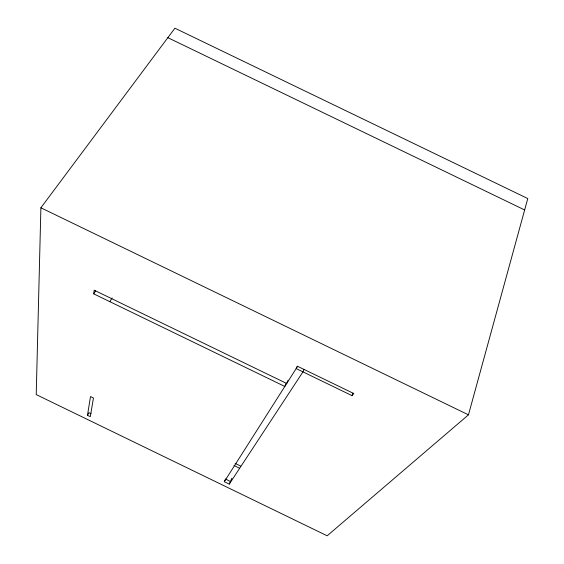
<?xml version="1.0" encoding="UTF-8"?>
<svg xmlns="http://www.w3.org/2000/svg" width="564" height="564" viewBox="0 0 564 564"><rect width="100%" height="100%" fill="white"/><g stroke="black" fill="none" stroke-linecap="round" stroke-linejoin="round"><path stroke-width="0.85" d="M40.89 207.785L36.223 394.596L327.169 535.8L468.465 414.829L527.777 198.556L174.91 28.2L40.89 207.785L468.465 414.829M286.209 383.245L284.82 386.453L93.695 293.844L94.188 290.192L286.709 383.478L288.098 380.263M87.476 415.301L90.515 396.562L93.462 397.994L90.289 416.662L87.476 415.301L88.992 412.707L91.093 413.722M297.207 366.177L296.171 368.581L352.042 395.646L352.958 393.186M303.968 369.462L302.953 371.866L229.273 484.116L224.303 481.705L225.529 478.963L230.373 481.557M229.273 484.116L231.91 478.18M109.825 301.655L112.13 297.961M224.303 481.705L297.609 366.318L353.776 393.524L352.042 395.646M93.695 293.844L95.591 290.89M167.839 37.668L524.647 209.956M235.139 463.368L240.68 466.061M233.954 465.476L239.496 468.162"/></g></svg>
